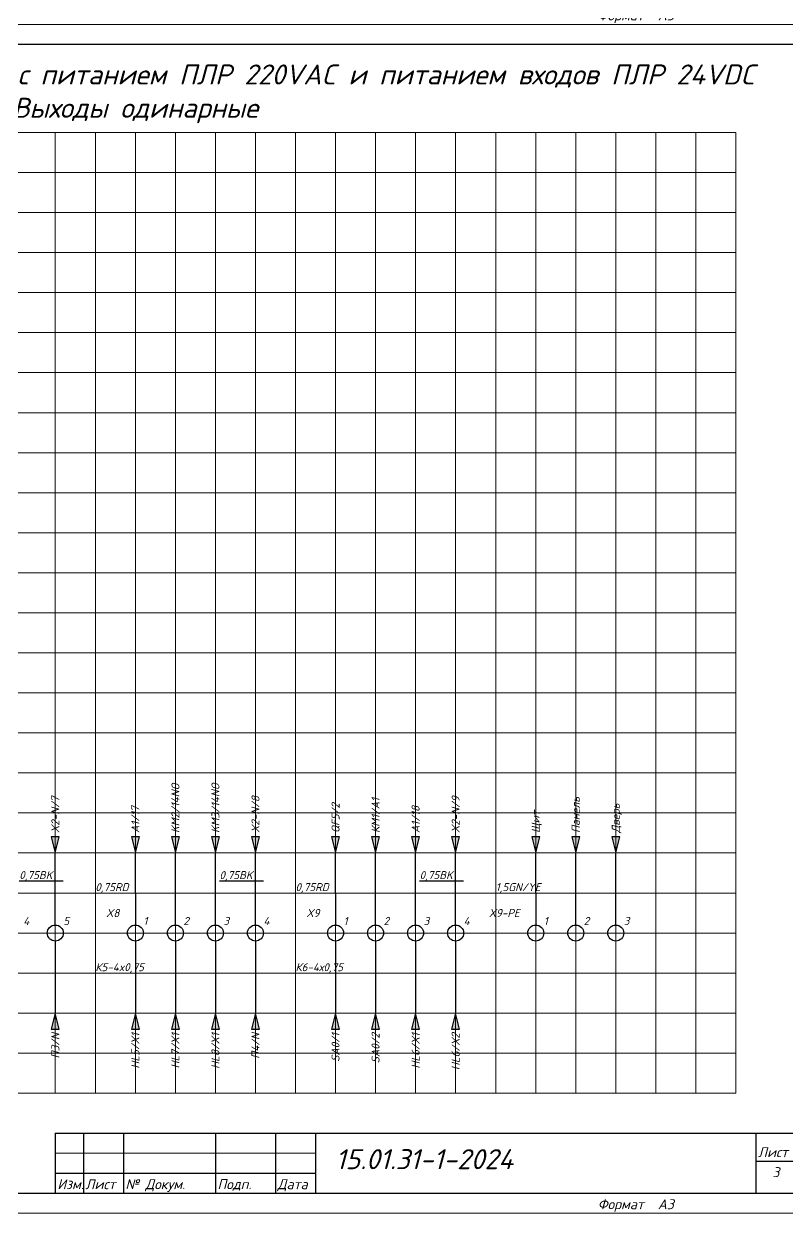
# Model space of a CAD drawing. Header units: millimetres. Extents: x 0 to 53000, y -591 to 24400.
# Drawn here: x 12002.1 to 12192.8, y 3 to 300.2 of the extents above; entities that cross this region are included whole.
import ezdxf
from ezdxf.enums import TextEntityAlignment as Align

# ---------------------------------------------------------------- set-up
doc = ezdxf.new("R2010")
doc.units = ezdxf.units.MM
for name, color, linetype, lineweight in [('4', 4, 'Continuous', 15), ('Основная', 7, 'Continuous', 30), ('Тонкая для кабелей', 7, 'Continuous', 15)]:
    doc.layers.add(name, color=color, linetype=linetype, lineweight=lineweight)
doc.layers.add('Привязки', color=2, linetype='Continuous', lineweight=0, plot=False, transparency=0.8)
doc.layers.add('рамка', color=253, linetype='Continuous', lineweight=5, transparency=0.8)
doc.styles.add('текст', font='isocpeui.ttf')

# ---------------------------------------------------------------- blocks, each defined once
blk = doc.blocks.new('*U110')
for p, q in [((230, 20), (415, 20)), ((230, 20), (230, 5)), ((237, 20), (237, 5)), ((247, 20), (247, 5)), ((270, 20), (270, 5)), ((285, 20), (285, 5)), ((295, 20), (295, 5)), ((405, 20), (405, 5)), ((405, 13), (415, 13)), ((230, 10), (295, 10)), ((230, 5), (295, 5))]:
    blk.add_line(p, q)
blk.add_lwpolyline([(20, 5), (415, 5), (415, 292), (20, 292)], close=True)
at = {"layer": '4'}
blk.add_line((230, 15), (295, 15), dxfattribs=at)
at = {"layer": 'Привязки'}
blk.add_lwpolyline([(0, 0), (420, 0), (420, 297), (0, 297)], close=True, dxfattribs=at)
at = {"layer": 'рамка'}
blk.add_lwpolyline([(0, 297), (420, 297), (420, 0), (0, 0)], close=True, dxfattribs=at)
at = {"style": 'текст'}
for s, p in [('Лист', (405.5, 14)), ('Изм.', (230.5, 6)), ('Лист', (237.5, 6)), ('№ Докум.', (247.5, 6)), ('Подп.', (270.5, 6)), ('Дата', (285.5, 6)), ('Формат', (365.5, 1)), ('А3', (380.5, 1))]:
    blk.add_text(s, height=2.5, dxfattribs=at).set_placement(p)
for tag, p, height in [('12', (90, 292), 0.00000373), ('13', (90, 292), 0.00000373), ('27', (90, 292), 0.00000522), ('29', (105, 249), 3.5), ('ИЗМ2', (230.5, 16), 2.5), ('ЛИСТИЗМ2', (237.5, 16), 2.5), ('№ДОКУМИЗМ2', (247.5, 16), 2.5), ('28', (415, 20), 0.0000438), ('ОБОЗНАЧЕНИЕ', (300, 11), 5), ('ИЗМ1', (230.5, 11), 2.5), ('ЛИСТИЗМ1', (237.5, 11), 2.5), ('№ДОКУМИЗМ1', (247.5, 11), 2.5), ('ПОДПИЗМ1', (270.5, 11), 2.5), ('ДАТАИЗМ1', (285.5, 11), 2.5), ('ДАТАНКОНТР', (285.5, 11), 2.5), ('ДАТАУТВ', (285.5, 6), 2.5), ('РАЗРАБ', (415, 5), 0.0000135), ('ЛИСТОВ', (415, 5), 0.0000135), ('ПРОВ', (415, 5), 0.0000135), ('ТКОНТР', (415, 5), 0.0000135), ('НКОНТР', (415, 5), 0.0000135), ('УТВ', (415, 5), 0.0000135), ('10', (415, 5), 0.0000135), ('11', (415, 5), 0.0000135), ('ПОДПИЗМ2', (415, 5), 0.0000135), ('ДАТАИЗМ2', (415, 5), 0.0000135), ('ИЗМ3', (415, 5), 0.0000135), ('ЛИСТИЗМ3', (415, 5), 0.0000135), ('№ДОКУМИЗМ3', (415, 5), 0.0000135), ('ПОДПИЗМ3', (415, 5), 0.0000135), ('ДАТАИЗМ3', (415, 5), 0.0000135), ('ИЗМ4', (415, 5), 0.0000135), ('ЛИСТИЗМ4', (415, 5), 0.0000135), ('№ДОКУМИЗМ4', (415, 5), 0.0000135), ('ПОДПИЗМ4', (415, 5), 0.0000135), ('ДАТАИЗМ4', (415, 5), 0.0000135), ('ДАТАРАЗРАБ', (415, 5), 0.0000135), ('ДАТАПРОВ', (415, 5), 0.0000135), ('ДАТАТКОНТР', (415, 5), 0.0000135)]:
    blk.add_attdef(tag, p, '', height=height, dxfattribs=at)
for tag, p, height, rotation in [('ОБОЗНАЧЕНИЕ-ВЕРХ', (85, 286), 3.5, 180), ('ПРИМЕНЯЕМОСТЬ', (19, 232.5), 2.5, 90), ('СПРАВ№', (19, 172.5), 2.5, 90), ('ДАТАУЧЁТАДУБЛ', (19, 115.5), 2.5, 90), ('ИНВ№ДУБЛ', (19, 90.5), 2.5, 90), ('ВЗАМИНВ№', (19, 65.5), 2.5, 90), ('ДАТАУЧЁТА', (19, 30.5), 2.5, 90), ('ИНВ№ПОДЛ', (19, 5.5), 2.5, 90)]:
    blk.add_attdef(tag, p, '', height=height, rotation=rotation, dxfattribs=at)
blk.add_attdef('30', text='', height=5, dxfattribs=at).set_placement((355, 34), align=Align.MIDDLE)
for tag, height, p in [('ЛИСТ', 2.5, (410, 9)), ('НАИМЕНОВАНИЕ1', 0.000027, (415, 5)), ('НАИМЕНОВАНИЕ2', 0.0000189, (415, 5)), ('НАИМЕНОВАНИЕ3', 0.0000189, (415, 5)), ('НАИМЕНОВАНИЕ4', 0.0000135, (415, 5)), ('МАССА', 0.0000189, (415, 5)), ('МАСШТАБ', 0.0000189, (415, 5)), ('МАТЕРИАЛ1', 0.0000135, (415, 5)), ('МАТЕРИАЛ2', 0.0000135, (415, 5)), ('МАТЕРИАЛ3', 0.0000135, (415, 5)), ('ПРЕДПРИЯТИЕ1', 0.0000189, (415, 5)), ('ПРЕДПРИЯТИЕ2', 0.0000189, (415, 5)), ('ПРЕДПРИЯТИЕ3', 0.0000189, (415, 5))]:
    blk.add_attdef(tag, text='', height=height, dxfattribs=at).set_placement(p, align=Align.CENTER)
for tag in ['ЛИТЕРА', 'ЛИТЕРА2', 'ЛИТЕРА3']:
    blk.add_attdef(tag, text='', height=0.0000135, dxfattribs=at).set_placement((415, 5), align=Align.RIGHT)
for tag in ['ИНДЕКС', 'ИНДЕКС2', 'ИНДЕКС3']:
    blk.add_attdef(tag, text='', height=0.0000135, dxfattribs=at).set_placement((415, 5), align=Align.TOP_LEFT)

msp = doc.modelspace()

# ---------------------------------------------------------------- hatches: boundary and pattern name
at = {"layer": 'Основная'}
h = msp.add_hatch(color=256, dxfattribs=at)
h.dxf.hatch_style = 1
h.paths.add_polyline_path([(12010, 93), (12011, 97), (12010, 97)])
h.paths.add_polyline_path([(12010, 93), (12010, 97), (12009, 97)])
h = msp.add_hatch(color=256, dxfattribs=at)
h.dxf.hatch_style = 1
h.paths.add_polyline_path([(12030, 93), (12031, 97), (12030, 97)])
h.paths.add_polyline_path([(12030, 93), (12030, 97), (12029, 97)])
h = msp.add_hatch(color=256, dxfattribs=at)
h.dxf.hatch_style = 1
h.paths.add_polyline_path([(12040, 93), (12041, 97), (12040, 97)])
h.paths.add_polyline_path([(12040, 93), (12040, 97), (12039, 97)])
h = msp.add_hatch(color=256, dxfattribs=at)
h.dxf.hatch_style = 1
h.paths.add_polyline_path([(12050, 93), (12051, 97), (12050, 97)])
h.paths.add_polyline_path([(12050, 93), (12050, 97), (12049, 97)])
h = msp.add_hatch(color=256, dxfattribs=at)
h.dxf.hatch_style = 1
h.paths.add_polyline_path([(12060, 93), (12061, 97), (12060, 97)])
h.paths.add_polyline_path([(12060, 93), (12060, 97), (12059, 97)])
h = msp.add_hatch(color=256, dxfattribs=at)
h.dxf.hatch_style = 1
h.paths.add_polyline_path([(12080, 93), (12081, 97), (12080, 97)])
h.paths.add_polyline_path([(12080, 93), (12080, 97), (12079, 97)])
h = msp.add_hatch(color=256, dxfattribs=at)
h.dxf.hatch_style = 1
h.paths.add_polyline_path([(12090, 93), (12091, 97), (12090, 97)])
h.paths.add_polyline_path([(12090, 93), (12090, 97), (12089, 97)])
h = msp.add_hatch(color=256, dxfattribs=at)
h.dxf.hatch_style = 1
h.paths.add_polyline_path([(12100, 93), (12101, 97), (12100, 97)])
h.paths.add_polyline_path([(12100, 93), (12100, 97), (12099, 97)])
h = msp.add_hatch(color=256, dxfattribs=at)
h.dxf.hatch_style = 1
h.paths.add_polyline_path([(12110, 93), (12111, 97), (12110, 97)])
h.paths.add_polyline_path([(12110, 93), (12110, 97), (12109, 97)])
h = msp.add_hatch(color=256, dxfattribs=at)
h.dxf.hatch_style = 1
h.paths.add_polyline_path([(12130, 93), (12131, 97), (12130, 97)])
h.paths.add_polyline_path([(12130, 93), (12130, 97), (12129, 97)])
h = msp.add_hatch(color=256, dxfattribs=at)
h.dxf.hatch_style = 1
h.paths.add_polyline_path([(12140, 93), (12141, 97), (12140, 97)])
h.paths.add_polyline_path([(12140, 93), (12140, 97), (12139, 97)])
h = msp.add_hatch(color=256, dxfattribs=at)
h.dxf.hatch_style = 1
h.paths.add_polyline_path([(12150, 93), (12151, 97), (12150, 97)])
h.paths.add_polyline_path([(12150, 93), (12150, 97), (12149, 97)])
h = msp.add_hatch(color=256, dxfattribs=at)
h.dxf.hatch_style = 1
h.paths.add_polyline_path([(12010, 53), (12009, 49), (12010, 49)])
h.paths.add_polyline_path([(12010, 53), (12010, 49), (12011, 49)])
h = msp.add_hatch(color=256, dxfattribs=at)
h.dxf.hatch_style = 1
h.paths.add_polyline_path([(12030, 53), (12029, 49), (12030, 49)])
h.paths.add_polyline_path([(12030, 53), (12030, 49), (12031, 49)])
h = msp.add_hatch(color=256, dxfattribs=at)
h.dxf.hatch_style = 1
h.paths.add_polyline_path([(12040, 53), (12039, 49), (12040, 49)])
h.paths.add_polyline_path([(12040, 53), (12040, 49), (12041, 49)])
h = msp.add_hatch(color=256, dxfattribs=at)
h.dxf.hatch_style = 1
h.paths.add_polyline_path([(12050, 53), (12049, 49), (12050, 49)])
h.paths.add_polyline_path([(12050, 53), (12050, 49), (12051, 49)])
h = msp.add_hatch(color=256, dxfattribs=at)
h.dxf.hatch_style = 1
h.paths.add_polyline_path([(12060, 53), (12059, 49), (12060, 49)])
h.paths.add_polyline_path([(12060, 53), (12060, 49), (12061, 49)])
h = msp.add_hatch(color=256, dxfattribs=at)
h.dxf.hatch_style = 1
h.paths.add_polyline_path([(12080, 53), (12079, 49), (12080, 49)])
h.paths.add_polyline_path([(12080, 53), (12080, 49), (12081, 49)])
h = msp.add_hatch(color=256, dxfattribs=at)
h.dxf.hatch_style = 1
h.paths.add_polyline_path([(12090, 53), (12089, 49), (12090, 49)])
h.paths.add_polyline_path([(12090, 53), (12090, 49), (12091, 49)])
h = msp.add_hatch(color=256, dxfattribs=at)
h.dxf.hatch_style = 1
h.paths.add_polyline_path([(12100, 53), (12099, 49), (12100, 49)])
h.paths.add_polyline_path([(12100, 53), (12100, 49), (12101, 49)])
h = msp.add_hatch(color=256, dxfattribs=at)
h.dxf.hatch_style = 1
h.paths.add_polyline_path([(12110, 53), (12109, 49), (12110, 49)])
h.paths.add_polyline_path([(12110, 53), (12110, 49), (12111, 49)])

# ---------------------------------------------------------------- linework, layer by layer
for p, q in [((12009, 97), (12010, 93)), ((12011, 97), (12009, 97)), ((12010, 93), (12011, 97)), ((12029, 97), (12030, 93)), ((12031, 97), (12029, 97)), ((12030, 93), (12031, 97)), ((12039, 97), (12040, 93)), ((12041, 97), (12039, 97)), ((12040, 93), (12041, 97)), ((12049, 97), (12050, 93)), ((12051, 97), (12049, 97)), ((12050, 93), (12051, 97)), ((12059, 97), (12060, 93)), ((12061, 97), (12059, 97)), ((12060, 93), (12061, 97)), ((12079, 97), (12080, 93)), ((12081, 97), (12079, 97)), ((12080, 93), (12081, 97)), ((12089, 97), (12090, 93)), ((12091, 97), (12089, 97)), ((12090, 93), (12091, 97)), ((12099, 97), (12100, 93)), ((12101, 97), (12099, 97)), ((12100, 93), (12101, 97)), ((12109, 97), (12110, 93)), ((12111, 97), (12109, 97)), ((12110, 93), (12111, 97)), ((12129, 97), (12130, 93)), ((12131, 97), (12129, 97)), ((12130, 93), (12131, 97)), ((12139, 97), (12140, 93)), ((12141, 97), (12139, 97)), ((12140, 93), (12141, 97)), ((12149, 97), (12150, 93)), ((12151, 97), (12149, 97)), ((12150, 93), (12151, 97)), ((12010, 83), (12010, 93)), ((12030, 83), (12030, 93)), ((12040, 83), (12040, 93)), ((12050, 83), (12050, 93)), ((12060, 83), (12060, 93)), ((12080, 83), (12080, 93)), ((12090, 83), (12090, 93)), ((12100, 83), (12100, 93)), ((12110, 83), (12110, 93)), ((12130, 83), (12130, 93)), ((12140, 83), (12140, 93)), ((12150, 83), (12150, 93)), ((12001, 86), (12012, 86)), ((12051, 86), (12062, 86)), ((12101, 86), (12112, 86)), ((12010, 75), (12010, 83)), ((12030, 83), (12030, 75)), ((12040, 75), (12040, 83)), ((12050, 75), (12050, 83)), ((12060, 75), (12060, 83)), ((12080, 83), (12080, 75)), ((12090, 75), (12090, 83)), ((12100, 75), (12100, 83)), ((12110, 75), (12110, 83)), ((12130, 83), (12130, 75)), ((12140, 75), (12140, 83)), ((12150, 75), (12150, 83)), ((12010, 71), (12010, 53)), ((12030, 71), (12030, 53)), ((12040, 71), (12040, 53)), ((12050, 71), (12050, 53)), ((12060, 71), (12060, 53)), ((12080, 71), (12080, 63)), ((12090, 71), (12090, 63)), ((12100, 71), (12100, 63)), ((12110, 71), (12110, 63)), ((12080, 63), (12080, 53)), ((12090, 63), (12090, 53)), ((12100, 63), (12100, 53)), ((12110, 63), (12110, 53)), ((12010, 53), (12009, 49)), ((12011, 49), (12010, 53)), ((12030, 53), (12029, 49)), ((12031, 49), (12030, 53)), ((12040, 53), (12039, 49)), ((12041, 49), (12040, 53)), ((12050, 53), (12049, 49)), ((12051, 49), (12050, 53)), ((12060, 53), (12059, 49)), ((12061, 49), (12060, 53)), ((12080, 53), (12079, 49)), ((12081, 49), (12080, 53)), ((12090, 53), (12089, 49)), ((12091, 49), (12090, 53)), ((12100, 53), (12099, 49)), ((12101, 49), (12100, 53)), ((12110, 53), (12109, 49)), ((12111, 49), (12110, 53)), ((12009, 49), (12011, 49)), ((12029, 49), (12031, 49)), ((12039, 49), (12041, 49)), ((12049, 49), (12051, 49)), ((12059, 49), (12061, 49)), ((12079, 49), (12081, 49)), ((12089, 49), (12091, 49)), ((12099, 49), (12101, 49)), ((12109, 49), (12111, 49))]:
    msp.add_line(p, q, dxfattribs=at)
for centre in [(12010, 73), (12030, 73), (12040, 73), (12050, 73), (12060, 73), (12080, 73), (12090, 73), (12100, 73), (12110, 73), (12130, 73), (12140, 73), (12150, 73)]:
    msp.add_circle(centre, 2, dxfattribs=at)
at = {"layer": 'Привязки'}
for p, q in [((11810, 273), (12180, 273)), ((12010, 273), (12010, 33)), ((12020, 273), (12020, 33)), ((12030, 273), (12030, 33)), ((12040, 273), (12040, 33)), ((12050, 273), (12050, 33)), ((12060, 273), (12060, 33)), ((12070, 273), (12070, 33)), ((12080, 273), (12080, 33)), ((12090, 273), (12090, 33)), ((12100, 273), (12100, 33)), ((12110, 273), (12110, 33)), ((12120, 273), (12120, 33)), ((12130, 273), (12130, 33)), ((12140, 273), (12140, 33)), ((12150, 273), (12150, 33)), ((12160, 273), (12160, 33)), ((12170, 273), (12170, 33)), ((12180, 273), (12180, 33)), ((11810, 263), (12180, 263)), ((11810, 253), (12180, 253)), ((11810, 243), (12180, 243)), ((11810, 233), (12180, 233)), ((11810, 223), (12180, 223)), ((11810, 213), (12180, 213)), ((11810, 203), (12180, 203)), ((11810, 193), (12180, 193)), ((11810, 183), (12180, 183)), ((11810, 173), (12180, 173)), ((11810, 163), (12180, 163)), ((11810, 153), (12180, 153)), ((11810, 143), (12180, 143)), ((11810, 133), (12180, 133)), ((11810, 123), (12180, 123)), ((11810, 113), (12180, 113)), ((11810, 103), (12180, 103)), ((11810, 93), (12180, 93)), ((11810, 83), (12180, 83)), ((11810, 73), (12180, 73)), ((11810, 63), (12180, 63)), ((11810, 53), (12180, 53)), ((11810, 43), (12180, 43)), ((12180, 33), (12000, 33))]:
    msp.add_line(p, q, dxfattribs=at)
at = {"layer": 'Тонкая для кабелей'}
for p, q in [((12052, 83), (12020, 83)), ((12102, 83), (12070, 83)), ((12152, 83), (12120, 83)), ((12012, 63), (11960, 63)), ((12062, 63), (12020, 63)), ((12112, 63), (12070, 63))]:
    msp.add_line(p, q, dxfattribs=at)

# ---------------------------------------------------------------- block references
msp.add_blockref('*U110', (11780, 300))
ref = msp.add_blockref('*U110', (11780, 3))
ref.add_attrib('ОБОЗНАЧЕНИЕ', '15.01.31-1-2024', (12080, 14), dxfattribs={"height": 5, "style": 'текст'})
ref.add_attrib('ЛИСТ', '3', dxfattribs={"height": 2.5, "style": 'текст'}).set_placement((12190, 12), align=Align.CENTER)

# ---------------------------------------------------------------- texts
at = {"layer": 'Основная', "style": 'текст'}
for s, width, heights, insert, char_height, attachment_point in [('Принципиальная электрическая схема с питанием ПЛР 220VAC и питанием входов ПЛР 24VDC\\PВыходы одинарные', 333.9398066, [15.99579], (12030.0001, 289.99998), 5, 2), ('X8', 10, [2.17654], (12026, 77), 2, 9), ('X9', 10, [0], (12076, 77), 2, 9), ('X9-PE', 10, [0], (12126, 77), 2, 9), ('4', 3, [0], (12002, 75), 2, 7), ('5', 3, [0], (12012, 75), 2, 7), ('1', 3, [0], (12032, 75), 2, 7), ('2', 3, [0], (12042, 75), 2, 7), ('3', 3, [0], (12052, 75), 2, 7), ('4', 3, [0], (12062, 75), 2, 7), ('1', 3, [0], (12082, 75), 2, 7), ('2', 3, [0], (12092, 75), 2, 7), ('3', 3, [0], (12102, 75), 2, 7), ('4', 3, [0], (12112, 75), 2, 7), ('1', 3, [0], (12132, 75), 2, 7), ('2', 3, [0], (12142, 75), 2, 7), ('3', 3, [0], (12152, 75), 2, 7)]:
    msp.add_mtext_dynamic_manual_height_columns(s, width=width, gutter_width=200, heights=heights, dxfattribs=dict(at, insert=insert, char_height=char_height, attachment_point=attachment_point))
at = {"layer": 'Основная', "char_height": 2, "rotation": 90, "style": 'текст'}
for s, width, insert, attachment_point in [('KM2/14NO', 5.8793103, (12039, 98), 1), ('KM3/14NO', 5.8793103, (12049, 98), 1), ('X2-N/7', 5.8793103, (12009, 98), 1), ('X2-N/8', 5.8793103, (12059, 98), 1), ('КМ1/А1', 5.8793103, (12089, 98), 1), ('X2-N/9', 5.8793103, (12109, 98), 1), ('Панель', 5.8793103, (12139, 98), 1), ('A1/17', 5.8793103, (12029, 98), 1), ('QF5/2', 5.8793103, (12079, 98), 1), ('A1/18', 5.8793103, (12099, 98), 1), ('Дверь', 5.8793103, (12149, 98), 1), ('Щит', 5.8793103, (12129, 98), 1), ('\\pxt2;П3/N', 5.8793103, (12011, 48), 9), ('HL5/X1', 5.8793103, (12031, 48), 9), ('HL7/X1', 5.8793103, (12041, 48), 9), ('HL8/X1', 5.8793103, (12051, 48), 9), ('П4/N', 5.8793103, (12061, 48), 9), ('SA0/1', 5.8793103, (12081, 48), 9), ('SA0/2', 5.8793103, (12091, 48), 9), ('HL6/X1', 5.8793103, (12101, 48), 9), ('HL6/X2', 7.5063457, (12111, 48), 9)]:
    msp.add_mtext_dynamic_manual_height_columns(s, width=width, gutter_width=200, heights=[0], dxfattribs=dict(at, insert=insert, attachment_point=attachment_point))
at = {"layer": 'Тонкая для кабелей', "char_height": 2, "attachment_point": 7, "style": 'текст'}
for s, width, insert in [('0,75BK', 10, (12001, 86)), ('0,75BK', 10, (12051, 86)), ('0,75BK', 10, (12101, 86)), ('0,75RD', 10, (12020, 83)), ('0,75RD', 10, (12070, 83)), ('1,5GN/YE', 10, (12120, 83)), ('К5-4x0,75', 10, (12020, 63)), ('К6-4х0,75', 15.2567603, (12070, 63))]:
    msp.add_mtext_dynamic_manual_height_columns(s, width=width, gutter_width=200, heights=[0], dxfattribs=dict(at, insert=insert))

doc.saveas('drawing.dxf')
